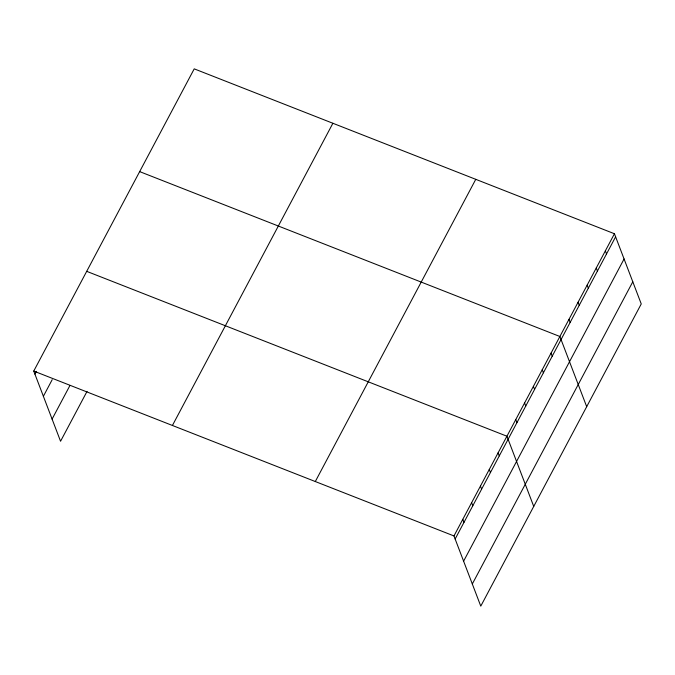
<?xml version="1.0" encoding="UTF-8"?>
<svg xmlns="http://www.w3.org/2000/svg" width="675" height="675" viewBox="0 0 675 675"><rect width="100%" height="100%" fill="white"/><g stroke="black" fill="none" stroke-linecap="round" stroke-linejoin="round"><path stroke-width="1.01" d="M33.75 371.064L194.223 68.858L614.444 233.744L641.25 303.936L480.777 606.142L453.971 535.942L33.75 371.064L60.556 441.256L87.033 391.39M34.923 374.136L36.391 371.36M43.377 396.284L52.203 379.662M52.093 419.108L69.744 385.864M172.42 425.478L332.893 123.272M315.301 481.537L475.774 179.331M453.971 535.942L614.444 233.744M455.144 539.013L615.617 236.807M463.607 561.161L624.08 258.964M472.314 583.985L632.787 281.787M139.666 171.61L559.887 336.496L586.693 406.688M86.704 271.342L506.925 436.219L533.731 506.41M605.357 250.872L606.521 253.935M596.261 267.992L597.434 271.063M587.166 285.12L588.338 288.183M578.07 302.24L579.243 305.311M568.983 319.368L570.147 322.431M551.062 353.109L552.234 356.181M542.236 369.731L543.4 372.802M533.41 386.353L534.575 389.424M524.585 402.975L525.749 406.046M515.759 419.597L516.923 422.668M498.099 452.841L499.272 455.903M489.274 469.462L490.447 472.525M480.448 486.084L481.621 489.147M471.623 502.706L472.795 505.769M462.797 519.328L463.97 522.391"/></g></svg>
